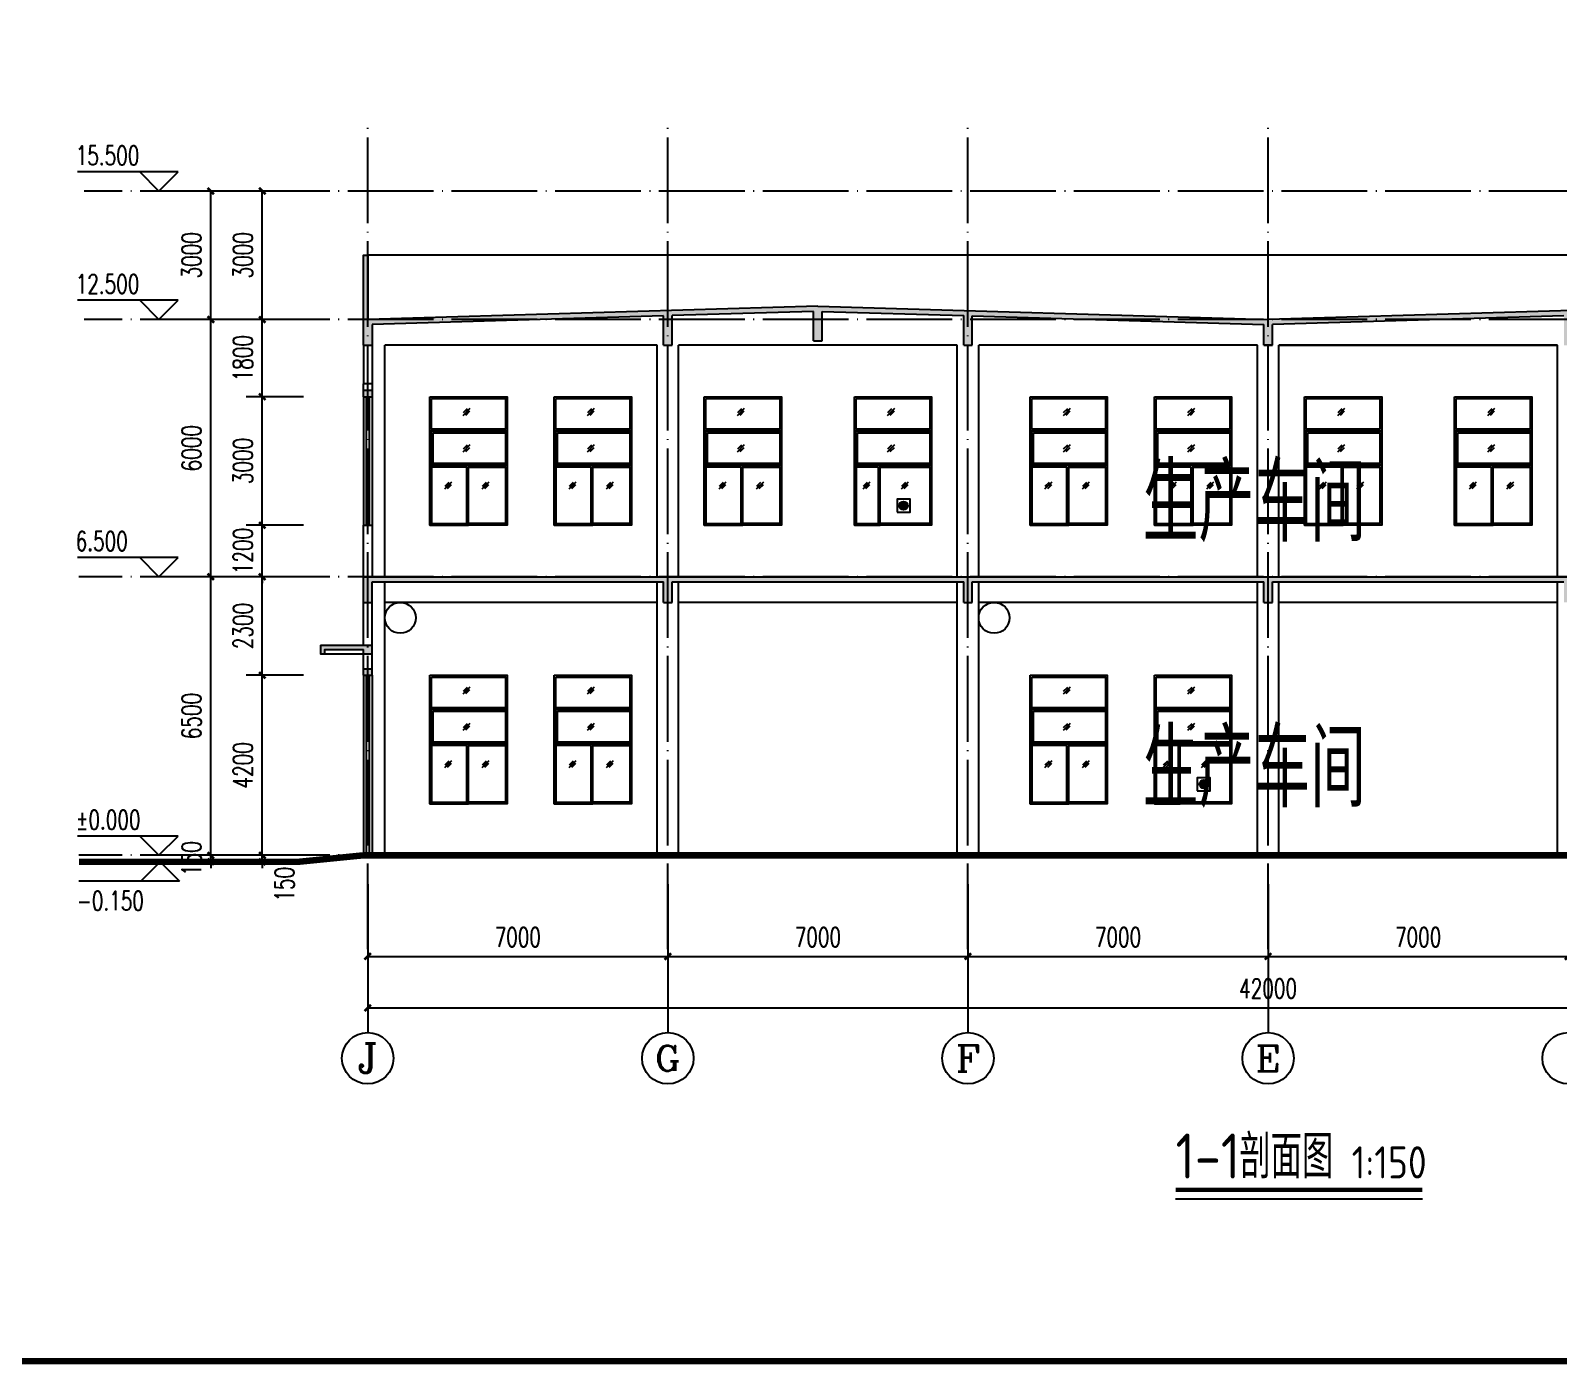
# Model space of a CAD drawing. Extents: x -4747 to 1060961, y -766984 to 396631.
# Drawn here: x 467982 to 503619, y -331389 to -300265 of the extents above; entities that cross this region are included whole.
import ezdxf
from ezdxf.enums import TextEntityAlignment as Align

# ---------------------------------------------------------------- set-up
doc = ezdxf.new("R2010")
doc.units = 0
doc.header["$LTSCALE"] = 1000
doc.header["$MEASUREMENT"] = 0
doc.linetypes.add('DOTE', pattern=[2.42, 2, -0.2, 0.02, -0.2])
doc.layers.get('0').update_dxf_attribs({"linetype": 'CONTINUOUS'})
doc.layers.get('DEFPOINTS').update_dxf_attribs({"linetype": 'CONTINUOUS'})
for name, color, linetype in [('AXIS', 3, 'CONTINUOUS'), ('AXIS_TEXT', 7, 'CONTINUOUS'), ('DIM_ELEV', 3, 'CONTINUOUS'), ('DIM_SYMB', 3, 'CONTINUOUS'), ('DOTE', 1, 'DOTE'), ('PUB_DIM', 3, 'CONTINUOUS'), ('PUB_TEXT', 7, 'CONTINUOUS'), ('PUB_TITLE', 4, 'CONTINUOUS'), ('WALL', 6, 'CONTINUOUS'), ('WINDOW', 4, 'CONTINUOUS'), ('剖面填充', 147, 'CONTINUOUS'), ('屋面', 4, 'CONTINUOUS'), ('投影', 8, 'CONTINUOUS'), ('栏杆', 56, 'CONTINUOUS')]:
    doc.layers.add(name, color=color, linetype=linetype)
doc.styles.add('_TCH_AXIS', font='COMPLEX', dxfattribs={"bigfont": 'GBCBIG'})
doc.styles.add('_TCH_DIM', font='SIMPLEX', dxfattribs={"bigfont": 'GBCBIG'})
doc.styles.add('DIM_FONT', font='SIMPLEX', dxfattribs={"width": 0.7, "bigfont": 'GBCBIG'})
doc.styles.get("Standard").update_dxf_attribs({"font": 'gbenor.shx', "bigfont": 'gbcbig.shx'})
doc.dimstyles.new('DIMN150', dxfattribs={"dimscale": 1.5, "dimtxt": 300, "dimasz": 100, "dimexe": 250, "dimexo": 300, "dimgap": 150, "dimtad": 1, "dimdec": 0, "dimzin": 0, "dimtxsty": 'DIM_FONT', "dimblk": 'ARCHTICK', "dimcen": 0.09, "dimclrt": 7, "dimazin": 3, "dimtfac": 1, "dimtdec": 0, "dimtix": 1, "dimtmove": 0, "dimatfit": 3, "dimtolj": 1, "dimtzin": 0})

# ---------------------------------------------------------------- blocks, each defined once
blk = doc.blocks.new('_ARCHTICK')
at = {"color": 0, "linetype": 'BYBLOCK', "const_width": 0.4}
blk.add_lwpolyline([(-0.5, -0.5), (0.5, 0.5)], dxfattribs=at)
blk = doc.blocks.new('*D705')
at = {"layer": 'AXIS', "color": 0}
for p, q in [((475846, -320501), (475846, -322244)), ((482846, -320501), (482846, -322244)), ((475846, -321869), (482846, -321869))]:
    blk.add_line(p, q, dxfattribs=at)
at = {"layer": 'DEFPOINTS', "color": 0}
for p in [(475846, -320051), (482846, -320051), (482846, -321869)]:
    blk.add_point(p, dxfattribs=at)
at = {"layer": 'AXIS', "color": 0, "xscale": 150, "yscale": 150, "zscale": 150, "rotation": 180}
blk.add_blockref('_ARCHTICK', (475846, -321869), dxfattribs=at)
at = {"layer": 'AXIS', "color": 0, "xscale": 150, "yscale": 150, "zscale": 150}
blk.add_blockref('_ARCHTICK', (482846, -321869), dxfattribs=at)
at = {"layer": 'AXIS', "color": 7, "insert": (479346, -321419), "char_height": 450, "attachment_point": 5, "style": 'DIM_FONT'}
blk.add_mtext('\\A1;7000', dxfattribs=at)
blk = doc.blocks.new('*D706')
at = {"layer": 'AXIS', "color": 0}
for p, q in [((482846, -320501), (482846, -322244)), ((489846, -320501), (489846, -322244)), ((482846, -321869), (489846, -321869))]:
    blk.add_line(p, q, dxfattribs=at)
at = {"layer": 'DEFPOINTS', "color": 0}
for p in [(482846, -320051), (489846, -320051), (489846, -321869)]:
    blk.add_point(p, dxfattribs=at)
at = {"layer": 'AXIS', "color": 0, "xscale": 150, "yscale": 150, "zscale": 150, "rotation": 180}
blk.add_blockref('_ARCHTICK', (482846, -321869), dxfattribs=at)
at = {"layer": 'AXIS', "color": 0, "xscale": 150, "yscale": 150, "zscale": 150}
blk.add_blockref('_ARCHTICK', (489846, -321869), dxfattribs=at)
at = {"layer": 'AXIS', "color": 7, "insert": (486346, -321419), "char_height": 450, "attachment_point": 5, "style": 'DIM_FONT'}
blk.add_mtext('\\A1;7000', dxfattribs=at)
blk = doc.blocks.new('*D707')
at = {"layer": 'AXIS', "color": 0}
for p, q in [((489846, -320501), (489846, -322244)), ((496846, -320501), (496846, -322244)), ((489846, -321869), (496846, -321869))]:
    blk.add_line(p, q, dxfattribs=at)
at = {"layer": 'DEFPOINTS', "color": 0}
for p in [(489846, -320051), (496846, -320051), (496846, -321869)]:
    blk.add_point(p, dxfattribs=at)
at = {"layer": 'AXIS', "color": 0, "xscale": 150, "yscale": 150, "zscale": 150, "rotation": 180}
blk.add_blockref('_ARCHTICK', (489846, -321869), dxfattribs=at)
at = {"layer": 'AXIS', "color": 0, "xscale": 150, "yscale": 150, "zscale": 150}
blk.add_blockref('_ARCHTICK', (496846, -321869), dxfattribs=at)
at = {"layer": 'AXIS', "color": 7, "insert": (493346, -321419), "char_height": 450, "attachment_point": 5, "style": 'DIM_FONT'}
blk.add_mtext('\\A1;7000', dxfattribs=at)
blk = doc.blocks.new('*D708')
at = {"layer": 'AXIS', "color": 0}
for p, q in [((496846, -320501), (496846, -322244)), ((503846, -320501), (503846, -322244)), ((496846, -321869), (503846, -321869))]:
    blk.add_line(p, q, dxfattribs=at)
at = {"layer": 'DEFPOINTS', "color": 0}
for p in [(496846, -320051), (503846, -320051), (503846, -321869)]:
    blk.add_point(p, dxfattribs=at)
at = {"layer": 'AXIS', "color": 0, "xscale": 150, "yscale": 150, "zscale": 150, "rotation": 180}
blk.add_blockref('_ARCHTICK', (496846, -321869), dxfattribs=at)
at = {"layer": 'AXIS', "color": 0, "xscale": 150, "yscale": 150, "zscale": 150}
blk.add_blockref('_ARCHTICK', (503846, -321869), dxfattribs=at)
at = {"layer": 'AXIS', "color": 7, "insert": (500346, -321419), "char_height": 450, "attachment_point": 5, "style": 'DIM_FONT'}
blk.add_mtext('\\A1;7000', dxfattribs=at)
blk = doc.blocks.new('*D711')
at = {"layer": 'AXIS', "color": 0}
for p, q in [((475846, -320501), (475846, -323444)), ((517846, -320501), (517846, -323444)), ((475846, -323069), (517846, -323069))]:
    blk.add_line(p, q, dxfattribs=at)
at = {"layer": 'DEFPOINTS', "color": 0}
for p in [(475846, -320051), (517846, -320051), (517846, -323069)]:
    blk.add_point(p, dxfattribs=at)
at = {"layer": 'AXIS', "color": 0, "xscale": 150, "yscale": 150, "zscale": 150, "rotation": 180}
blk.add_blockref('_ARCHTICK', (475846, -323069), dxfattribs=at)
at = {"layer": 'AXIS', "color": 0, "xscale": 150, "yscale": 150, "zscale": 150}
blk.add_blockref('_ARCHTICK', (517846, -323069), dxfattribs=at)
at = {"layer": 'AXIS', "color": 7, "insert": (496846, -322619), "char_height": 450, "attachment_point": 5, "style": 'DIM_FONT'}
blk.add_mtext('\\A1;42000', dxfattribs=at)
blk = doc.blocks.new('*D712')
at = {"layer": 'DEFPOINTS', "color": 0}
for p in [(473386, -319510), (474802, -319510), (474802, -319660)]:
    blk.add_point(p, dxfattribs=at)
at = {"layer": 'PUB_DIM', "color": 0}
for p, q in [((474352, -319510), (473011, -319510)), ((473386, -319510), (473386, -319360)), ((473386, -319660), (473386, -319510)), ((474352, -319660), (473011, -319660)), ((473386, -319660), (473386, -319810))]:
    blk.add_line(p, q, dxfattribs=at)
at = {"layer": 'PUB_DIM', "color": 0, "xscale": 150, "yscale": 150, "zscale": 150}
for p, rotation in [((473386, -319510), 270), ((473386, -319660), 90)]:
    blk.add_blockref('_ARCHTICK', p, dxfattribs=dict(at, rotation=rotation))
at = {"layer": 'PUB_DIM', "color": 7, "insert": (473904, -320185), "char_height": 450, "attachment_point": 5, "rotation": 90, "style": 'DIM_FONT'}
blk.add_mtext('\\A1;150', dxfattribs=at)
blk = doc.blocks.new('*D713')
at = {"layer": 'DEFPOINTS', "color": 0}
for p in [(473386, -315310), (474802, -315310), (474802, -319510)]:
    blk.add_point(p, dxfattribs=at)
at = {"layer": 'PUB_DIM', "color": 0}
for p, q in [((474352, -315310), (473011, -315310)), ((473386, -319510), (473386, -315310)), ((474352, -319510), (473011, -319510))]:
    blk.add_line(p, q, dxfattribs=at)
at = {"layer": 'PUB_DIM', "color": 0, "xscale": 150, "yscale": 150, "zscale": 150}
for p, rotation in [((473386, -315310), 90), ((473386, -319510), 270)]:
    blk.add_blockref('_ARCHTICK', p, dxfattribs=dict(at, rotation=rotation))
at = {"layer": 'PUB_DIM', "color": 7, "insert": (472936, -317410), "char_height": 450, "attachment_point": 5, "rotation": 90, "style": 'DIM_FONT'}
blk.add_mtext('\\A1;4200', dxfattribs=at)
blk = doc.blocks.new('*D714')
at = {"layer": 'DEFPOINTS', "color": 0}
for p in [(473386, -313010), (474802, -313010), (474802, -315310)]:
    blk.add_point(p, dxfattribs=at)
at = {"layer": 'PUB_DIM', "color": 0}
for p, q in [((474352, -313010), (473011, -313010)), ((473386, -315310), (473386, -313010)), ((474352, -315310), (473011, -315310))]:
    blk.add_line(p, q, dxfattribs=at)
at = {"layer": 'PUB_DIM', "color": 0, "xscale": 150, "yscale": 150, "zscale": 150}
for p, rotation in [((473386, -313010), 90), ((473386, -315310), 270)]:
    blk.add_blockref('_ARCHTICK', p, dxfattribs=dict(at, rotation=rotation))
at = {"layer": 'PUB_DIM', "color": 7, "insert": (472936, -314160), "char_height": 450, "attachment_point": 5, "rotation": 90, "style": 'DIM_FONT'}
blk.add_mtext('\\A1;2300', dxfattribs=at)
blk = doc.blocks.new('*D715')
at = {"layer": 'DEFPOINTS', "color": 0}
for p in [(473386, -311810), (474802, -311810), (474802, -313010)]:
    blk.add_point(p, dxfattribs=at)
at = {"layer": 'PUB_DIM', "color": 0}
for p, q in [((474352, -311810), (473011, -311810)), ((473386, -311810), (473386, -311660)), ((473386, -313010), (473386, -311810)), ((474352, -313010), (473011, -313010)), ((473386, -313010), (473386, -313160))]:
    blk.add_line(p, q, dxfattribs=at)
at = {"layer": 'PUB_DIM', "color": 0, "xscale": 150, "yscale": 150, "zscale": 150}
for p, rotation in [((473386, -311810), 270), ((473386, -313010), 90)]:
    blk.add_blockref('_ARCHTICK', p, dxfattribs=dict(at, rotation=rotation))
at = {"layer": 'PUB_DIM', "color": 7, "insert": (472936, -312410), "char_height": 450, "attachment_point": 5, "rotation": 90, "style": 'DIM_FONT'}
blk.add_mtext('\\A1;1200', dxfattribs=at)
blk = doc.blocks.new('*D716')
at = {"layer": 'DEFPOINTS', "color": 0}
for p in [(473386, -308810), (474802, -308810), (474802, -311810)]:
    blk.add_point(p, dxfattribs=at)
at = {"layer": 'PUB_DIM', "color": 0}
for p, q in [((474352, -308810), (473011, -308810)), ((473386, -311810), (473386, -308810)), ((474352, -311810), (473011, -311810))]:
    blk.add_line(p, q, dxfattribs=at)
at = {"layer": 'PUB_DIM', "color": 0, "xscale": 150, "yscale": 150, "zscale": 150}
for p, rotation in [((473386, -308810), 90), ((473386, -311810), 270)]:
    blk.add_blockref('_ARCHTICK', p, dxfattribs=dict(at, rotation=rotation))
at = {"layer": 'PUB_DIM', "color": 7, "insert": (472936, -310310), "char_height": 450, "attachment_point": 5, "rotation": 90, "style": 'DIM_FONT'}
blk.add_mtext('\\A1;3000', dxfattribs=at)
blk = doc.blocks.new('*D717')
at = {"layer": 'DEFPOINTS', "color": 0}
for p in [(473386, -307010), (474802, -307010), (474802, -308810)]:
    blk.add_point(p, dxfattribs=at)
at = {"layer": 'PUB_DIM', "color": 0}
for p, q in [((474352, -307010), (473011, -307010)), ((473386, -308810), (473386, -307010)), ((474352, -308810), (473011, -308810))]:
    blk.add_line(p, q, dxfattribs=at)
at = {"layer": 'PUB_DIM', "color": 0, "xscale": 150, "yscale": 150, "zscale": 150}
for p, rotation in [((473386, -307010), 90), ((473386, -308810), 270)]:
    blk.add_blockref('_ARCHTICK', p, dxfattribs=dict(at, rotation=rotation))
at = {"layer": 'PUB_DIM', "color": 7, "insert": (472936, -307910), "char_height": 450, "attachment_point": 5, "rotation": 90, "style": 'DIM_FONT'}
blk.add_mtext('\\A1;1800', dxfattribs=at)
blk = doc.blocks.new('*D718')
at = {"layer": 'DEFPOINTS', "color": 0}
for p in [(473386, -304010), (474802, -304010), (474802, -307010)]:
    blk.add_point(p, dxfattribs=at)
at = {"layer": 'PUB_DIM', "color": 0}
for p, q in [((474352, -304010), (473011, -304010)), ((473386, -307010), (473386, -304010)), ((474352, -307010), (473011, -307010))]:
    blk.add_line(p, q, dxfattribs=at)
at = {"layer": 'PUB_DIM', "color": 0, "xscale": 150, "yscale": 150, "zscale": 150}
for p, rotation in [((473386, -304010), 90), ((473386, -307010), 270)]:
    blk.add_blockref('_ARCHTICK', p, dxfattribs=dict(at, rotation=rotation))
at = {"layer": 'PUB_DIM', "color": 7, "insert": (472936, -305510), "char_height": 450, "attachment_point": 5, "rotation": 90, "style": 'DIM_FONT'}
blk.add_mtext('\\A1;3000', dxfattribs=at)
blk = doc.blocks.new('*D719')
at = {"layer": 'DEFPOINTS', "color": 0}
for p in [(472186, -319510), (474802, -319510), (474802, -319660)]:
    blk.add_point(p, dxfattribs=at)
at = {"layer": 'PUB_DIM', "color": 0}
for p, q in [((474352, -319510), (471811, -319510)), ((472186, -319510), (472186, -319360)), ((472186, -319660), (472186, -319510)), ((474352, -319660), (471811, -319660)), ((472186, -319660), (472186, -319810))]:
    blk.add_line(p, q, dxfattribs=at)
at = {"layer": 'PUB_DIM', "color": 0, "xscale": 150, "yscale": 150, "zscale": 150}
for p, rotation in [((472186, -319510), 270), ((472186, -319660), 90)]:
    blk.add_blockref('_ARCHTICK', p, dxfattribs=dict(at, rotation=rotation))
at = {"layer": 'PUB_DIM', "color": 7, "insert": (471736, -319585), "char_height": 450, "attachment_point": 5, "rotation": 90, "style": 'DIM_FONT'}
blk.add_mtext('\\A1;150', dxfattribs=at)
blk = doc.blocks.new('*D720')
at = {"layer": 'DEFPOINTS', "color": 0}
for p in [(472186, -313010), (474802, -313010), (474802, -319510)]:
    blk.add_point(p, dxfattribs=at)
at = {"layer": 'PUB_DIM', "color": 0}
for p, q in [((474352, -313010), (471811, -313010)), ((472186, -319510), (472186, -313010)), ((474352, -319510), (471811, -319510))]:
    blk.add_line(p, q, dxfattribs=at)
at = {"layer": 'PUB_DIM', "color": 0, "xscale": 150, "yscale": 150, "zscale": 150}
for p, rotation in [((472186, -313010), 90), ((472186, -319510), 270)]:
    blk.add_blockref('_ARCHTICK', p, dxfattribs=dict(at, rotation=rotation))
at = {"layer": 'PUB_DIM', "color": 7, "insert": (471736, -316260), "char_height": 450, "attachment_point": 5, "rotation": 90, "style": 'DIM_FONT'}
blk.add_mtext('\\A1;6500', dxfattribs=at)
blk = doc.blocks.new('*D721')
at = {"layer": 'DEFPOINTS', "color": 0}
for p in [(472186, -307010), (474802, -307010), (474802, -313010)]:
    blk.add_point(p, dxfattribs=at)
at = {"layer": 'PUB_DIM', "color": 0}
for p, q in [((474352, -307010), (471811, -307010)), ((472186, -313010), (472186, -307010)), ((474352, -313010), (471811, -313010))]:
    blk.add_line(p, q, dxfattribs=at)
at = {"layer": 'PUB_DIM', "color": 0, "xscale": 150, "yscale": 150, "zscale": 150}
for p, rotation in [((472186, -307010), 90), ((472186, -313010), 270)]:
    blk.add_blockref('_ARCHTICK', p, dxfattribs=dict(at, rotation=rotation))
at = {"layer": 'PUB_DIM', "color": 7, "insert": (471736, -310010), "char_height": 450, "attachment_point": 5, "rotation": 90, "style": 'DIM_FONT'}
blk.add_mtext('\\A1;6000', dxfattribs=at)
blk = doc.blocks.new('*D722')
at = {"layer": 'DEFPOINTS', "color": 0}
for p in [(472186, -304010), (474802, -304010), (474802, -307010)]:
    blk.add_point(p, dxfattribs=at)
at = {"layer": 'PUB_DIM', "color": 0}
for p, q in [((474352, -304010), (471811, -304010)), ((472186, -307010), (472186, -304010)), ((474352, -307010), (471811, -307010))]:
    blk.add_line(p, q, dxfattribs=at)
at = {"layer": 'PUB_DIM', "color": 0, "xscale": 150, "yscale": 150, "zscale": 150}
for p, rotation in [((472186, -304010), 90), ((472186, -307010), 270)]:
    blk.add_blockref('_ARCHTICK', p, dxfattribs=dict(at, rotation=rotation))
at = {"layer": 'PUB_DIM', "color": 7, "insert": (471736, -305510), "char_height": 450, "attachment_point": 5, "rotation": 90, "style": 'DIM_FONT'}
blk.add_mtext('\\A1;3000', dxfattribs=at)

msp = doc.modelspace()

# ---------------------------------------------------------------- hatches: boundary and pattern name
at = {"layer": '剖面填充'}
for points in [[(503746.1, -306922.6), (496946.1, -307126.6), (496946.1, -307609.5), (496746.1, -307609.5), (496746.1, -307126.6), (489946.1, -306922.6), (489946.1, -307609.5), (489746.1, -307609.5), (489746.1, -306916.6), (486446.1, -306817.6), (486446.1, -307504.5), (486246.1, -307504.5), (486246.1, -306817.6), (482946.1, -306916.6), (482946.1, -307609.5), (482746.1, -307609.5), (482746.1, -306922.6), (475946.1, -307126.6), (475946.1, -307609.5), (475746.1, -307609.5), (475746.1, -307009.5), (475746.1, -305509.5), (475846.1, -305509.5), (475846.1, -307009.5), (486346.1, -306694.5), (496846.1, -307009.5), (507346.1, -306694.5), (517846.1, -307009.5), (517846.1, -305509.5), (517946.1, -305509.5), (517946.1, -307009.5), (517946.1, -307609.5), (517746.1, -307609.5), (517746.1, -307126.6), (510946.1, -306922.6), (510946.1, -307609.5), (510746.1, -307609.5), (510746.1, -306916.6), (507446.1, -306817.6), (507446.1, -307504.5), (507246.1, -307504.5), (507246.1, -306817.6), (503946.1, -306916.6), (503946.1, -307609.5), (503746.1, -307609.5)], [(503746.1, -313609.5), (503946.1, -313609.5), (503946.1, -313129.5), (510746.1, -313129.5), (510746.1, -313609.5), (510946.1, -313609.5), (510946.1, -313129.5), (517746.1, -313129.5), (517746.1, -313609.5), (517946.1, -313609.5), (517946.1, -313009.5), (475746.1, -313009.5), (475746.1, -313609.5), (475946.1, -313609.5), (475946.1, -313129.5), (482746.1, -313129.5), (482746.1, -313609.5), (482946.1, -313609.5), (482946.1, -313129.5), (489746.1, -313129.5), (489746.1, -313609.5), (489946.1, -313609.5), (489946.1, -313129.5), (496746.1, -313129.5), (496746.1, -313609.5), (496946.1, -313609.5), (496946.1, -313129.5), (503746.1, -313129.5)]]:
    msp.add_hatch(color=256, dxfattribs=at).paths.add_polyline_path(points)
h = msp.add_hatch(color=256, dxfattribs=at)
h.paths.add_polyline_path([(475746.1, -314709.5), (474846.1, -314709.5), (474846.1, -314809.5), (474746.1, -314809.5), (474746.1, -314609.5), (475946.1, -314609.5), (475946.1, -314809.5), (475746.1, -314809.5)])
h.paths.add_polyline_path([(475746.1, -315159.5), (475946.1, -315159.5), (475946.1, -315309.5), (475746.1, -315309.5)])
h.paths.add_polyline_path([(475746.1, -308659.5), (475946.1, -308659.5), (475946.1, -308809.5), (475746.1, -308809.5)])
at = {"layer": '投影'}
h = msp.add_hatch(color=256, dxfattribs=at)
edge = h.paths.add_edge_path()
edge.add_arc((488345.3, -311351.7), 100, 0, 360)
h = msp.add_hatch(color=256, dxfattribs=at)
edge = h.paths.add_edge_path()
edge.add_arc((495345.3, -317851.7), 100, 0, 360)

# ---------------------------------------------------------------- linework, layer by layer
at = {"layer": 'AXIS'}
for p, q in [((475846.1, -320180.8), (475846.1, -323644.8)), ((482846.1, -320180.8), (482846.1, -323644.8)), ((489846.1, -320180.8), (489846.1, -323644.8)), ((496846.1, -320180.8), (496846.1, -323644.8))]:
    msp.add_line(p, q, dxfattribs=at)
for centre in [(475846.1, -324244.8), (482846.1, -324244.8), (489846.1, -324244.8), (496846.1, -324244.8), (503846.1, -324244.8)]:
    msp.add_circle(centre, 600, dxfattribs=at)
at = {"layer": 'DIM_ELEV'}
for p, q in [((471427.7, -303559.5), (469080.2, -303559.5)), ((470977.7, -304009.5), (470527.7, -303559.5)), ((470977.7, -304009.5), (471427.7, -303559.5)), ((471427.7, -306559.5), (469080.2, -306559.5)), ((470977.7, -307009.5), (470527.7, -306559.5)), ((470977.7, -307009.5), (471427.7, -306559.5)), ((471427.7, -312559.5), (469080.2, -312559.5)), ((470977.7, -313009.5), (470527.7, -312559.5)), ((470977.7, -313009.5), (471427.7, -312559.5)), ((471427.7, -319059.5), (469080.2, -319059.5)), ((470977.7, -319509.5), (470527.7, -319059.5)), ((470977.7, -319509.5), (471427.7, -319059.5)), ((471002.9, -319659.5), (470552.9, -320109.5)), ((471002.9, -319659.5), (471452.9, -320109.5)), ((471452.9, -320109.5), (469105.4, -320109.5))]:
    msp.add_line(p, q, dxfattribs=at)
at = {"layer": 'DIM_SYMB', "const_width": 105}
msp.add_lwpolyline([(494689.5, -327316), (500445.8, -327316)], dxfattribs=at)
at = {"layer": 'DIM_SYMB'}
msp.add_lwpolyline([(494689.5, -327526), (500445.8, -327526)], dxfattribs=at)
at = {"layer": 'DOTE'}
for p, q in [((475846.1, -321698.4), (475846.1, -302409.5)), ((482846.1, -321698.4), (482846.1, -302409.5)), ((489846.1, -321698.4), (489846.1, -302409.5)), ((496846.1, -321698.4), (496846.1, -302409.5))]:
    msp.add_line(p, q, dxfattribs=at)
for points in [[(525778.9, -304009.5), (469229.4, -304009.5)], [(525778.9, -307009.5), (469229.4, -307009.5)], [(525778.9, -313009.5), (469105.4, -313009.5)], [(525778.9, -319509.5), (469105.4, -319509.5)]]:
    msp.add_lwpolyline(points, dxfattribs=at)
at = {"layer": 'PUB_TITLE', "const_width": 150}
msp.add_lwpolyline([(425670.8, -331314.3), (598770.8, -331314.3), (598770.8, -208164.3), (425670.8, -208164.3)], close=True, dxfattribs=at)
at = {"layer": 'WALL'}
for points in [[(475746.1, -307009.5), (475746.1, -305509.5), (475846.1, -305509.5), (475846.1, -307009.5)], [(486346.1, -306694.5), (475846.1, -307009.5)], [(486246.1, -306817.6), (482946.1, -306916.6)], [(486246.1, -307504.5), (486246.1, -306817.6)], [(486346.1, -306694.5), (496846.1, -307009.5)], [(486446.1, -306817.6), (489746.1, -306916.6)], [(486446.1, -307504.5), (486446.1, -306817.6)], [(507346.1, -306694.5), (496846.1, -307009.5)], [(475746.1, -307609.5), (475746.1, -307009.5)], [(482746.1, -306922.6), (475946.1, -307126.6)], [(475946.1, -307126.6), (475946.1, -307609.5)], [(482746.1, -307609.5), (482746.1, -306922.6)], [(482946.1, -307609.5), (482946.1, -306916.6)], [(489746.1, -307609.5), (489746.1, -306916.6)], [(489946.1, -307609.5), (489946.1, -306922.6)], [(489946.1, -306922.6), (496746.1, -307126.6)], [(496746.1, -307609.5), (496746.1, -307126.6)], [(496746.1, -307609.5), (496746.1, -307126.6)], [(503746.1, -306922.6), (496946.1, -307126.6)], [(496946.1, -307609.5), (496946.1, -307126.6)], [(496946.1, -307609.5), (496946.1, -307126.6)], [(486246.1, -307504.5), (486446.1, -307504.5)], [(475746.1, -307609.5), (475946.1, -307609.5)], [(475746.1, -307609.5), (475746.1, -308509.5)], [(475946.1, -307609.5), (475946.1, -308509.5)], [(482746.1, -307609.5), (482946.1, -307609.5)], [(489746.1, -307609.5), (489946.1, -307609.5)], [(496746.1, -307609.5), (496946.1, -307609.5)], [(496946.1, -307609.5), (496746.1, -307609.5)], [(475746.1, -308809.5), (475746.1, -308509.5)], [(475946.1, -308509.5), (475746.1, -308509.5)], [(475946.1, -308509.5), (475946.1, -308809.5)], [(475746.1, -308659.5), (475946.1, -308659.5)], [(475746.1, -308809.5), (475946.1, -308809.5)], [(475746.1, -313009.5), (475746.1, -311809.5)], [(475746.1, -311809.5), (475946.1, -311809.5)], [(475746.1, -311809.5), (475946.1, -311809.5)], [(475946.1, -311809.5), (475946.1, -313009.5)], [(475746.1, -314609.5), (475746.1, -313009.5)], [(475746.1, -313009.5), (517946.1, -313009.5)], [(475946.1, -315309.5), (475946.1, -313129.5)], [(475946.1, -313129.5), (482746.1, -313129.5)], [(482746.1, -313609.5), (482746.1, -313129.5)], [(482946.1, -313129.5), (489746.1, -313129.5)], [(482946.1, -313609.5), (482946.1, -313129.5)], [(489746.1, -313609.5), (489746.1, -313129.5)], [(489946.1, -313129.5), (496746.1, -313129.5)], [(489946.1, -313609.5), (489946.1, -313129.5)], [(496746.1, -313609.5), (496746.1, -313129.5)], [(496946.1, -313129.5), (503746.1, -313129.5)], [(496946.1, -313609.5), (496946.1, -313129.5)], [(475746.1, -313609.5), (475946.1, -313609.5)], [(482746.1, -313609.5), (482946.1, -313609.5)], [(489746.1, -313609.5), (489946.1, -313609.5)], [(496746.1, -313609.5), (496946.1, -313609.5)], [(474746.1, -314609.5), (475946.1, -314609.5)], [(474746.1, -314609.5), (474746.1, -314809.5), (474846.1, -314809.5), (474846.1, -314709.5), (475746.1, -314709.5)], [(475746.1, -315309.5), (475746.1, -314709.5)], [(475746.1, -314809.5), (475946.1, -314809.5)], [(475746.1, -315159.5), (475946.1, -315159.5)], [(475746.1, -315309.5), (475946.1, -315309.5)]]:
    msp.add_lwpolyline(points, dxfattribs=at)
at = {"layer": 'WINDOW', "linetype": 'BYBLOCK'}
for points in [[(475746.1, -308809.5), (475746.1, -311809.5)], [(475812.8, -308809.5), (475812.8, -311809.5)], [(475879.4, -308809.5), (475879.4, -311809.5)], [(475946.1, -308809.5), (475946.1, -311809.5)], [(475746.1, -315309.5), (475746.1, -319509.5)], [(475812.8, -315309.5), (475812.8, -319509.5)], [(475879.4, -315309.5), (475879.4, -319509.5)], [(475946.1, -315309.5), (475946.1, -319509.5)]]:
    msp.add_lwpolyline(points, dxfattribs=at)
at = {"layer": '屋面', "const_width": 150}
msp.add_lwpolyline([(525806.3, -319659.5), (519446.1, -319659.5), (517946.1, -319509.5), (475746.1, -319509.5), (474246.1, -319659.5), (469109.1, -319659.5)], dxfattribs=at)
at = {"layer": '投影'}
for points in [[(514646.1, -305509.5), (475846.1, -305509.5)], [(482596.1, -307609.5), (476246.1, -307609.5)], [(476246.1, -313009.5), (476246.1, -307609.5)], [(482596.1, -313009.5), (482596.1, -307609.5)], [(489596.1, -307609.5), (483096.1, -307609.5)], [(483096.1, -313009.5), (483096.1, -307609.5)], [(489596.1, -313009.5), (489596.1, -307609.5)], [(496596.1, -307609.5), (490096.1, -307609.5)], [(490096.1, -313009.5), (490096.1, -307609.5)], [(496596.1, -313009.5), (496596.1, -307609.5)], [(503596.1, -307609.5), (497096.1, -307609.5)], [(497096.1, -313009.5), (497096.1, -307609.5)], [(497096.1, -307609.5), (503596.1, -307609.5)], [(503596.1, -313009.5), (503596.1, -307609.5)], [(478229.7, -309084.8), (478063, -309251.5)], [(478165.6, -309092.3), (478070.6, -309187.4)], [(478222.2, -309148.9), (478127.1, -309244)], [(481129.7, -309084.8), (480963, -309251.5)], [(481065.6, -309092.3), (480970.6, -309187.4)], [(481122.2, -309148.9), (481027.1, -309244)], [(484629.7, -309084.8), (484463, -309251.5)], [(484565.6, -309092.3), (484470.6, -309187.4)], [(484622.2, -309148.9), (484527.1, -309244)], [(488129.7, -309084.8), (487963, -309251.5)], [(488065.6, -309092.3), (487970.6, -309187.4)], [(488122.2, -309148.9), (488027.1, -309244)], [(492229.7, -309084.8), (492063, -309251.5)], [(492165.6, -309092.3), (492070.6, -309187.4)], [(492222.2, -309148.9), (492127.1, -309244)], [(495129.7, -309084.8), (494963, -309251.5)], [(495065.6, -309092.3), (494970.6, -309187.4)], [(495122.2, -309148.9), (495027.1, -309244)], [(498629.7, -309084.8), (498463, -309251.5)], [(498565.6, -309092.3), (498470.6, -309187.4)], [(498622.2, -309148.9), (498527.1, -309244)], [(502129.7, -309084.8), (501963, -309251.5)], [(502065.6, -309092.3), (501970.6, -309187.4)], [(502122.2, -309148.9), (502027.1, -309244)], [(477296.1, -309609.5), (479096.1, -309609.5)], [(480196.1, -309609.5), (481996.1, -309609.5)], [(483696.1, -309609.5), (485496.1, -309609.5)], [(487196.1, -309609.5), (488996.1, -309609.5)], [(491296.1, -309609.5), (493096.1, -309609.5)], [(494196.1, -309609.5), (495996.1, -309609.5)], [(497696.1, -309609.5), (499496.1, -309609.5)], [(501196.1, -309609.5), (502996.1, -309609.5)], [(478229.7, -309934.1), (478063, -310100.8)], [(478165.6, -309941.6), (478070.6, -310036.7)], [(478222.2, -309998.2), (478127.1, -310093.3)], [(481129.7, -309934.1), (480963, -310100.8)], [(481065.6, -309941.6), (480970.6, -310036.7)], [(481122.2, -309998.2), (481027.1, -310093.3)], [(484629.7, -309934.1), (484463, -310100.8)], [(484565.6, -309941.6), (484470.6, -310036.7)], [(484622.2, -309998.2), (484527.1, -310093.3)], [(488129.7, -309934.1), (487963, -310100.8)], [(488065.6, -309941.6), (487970.6, -310036.7)], [(488122.2, -309998.2), (488027.1, -310093.3)], [(492229.7, -309934.1), (492063, -310100.8)], [(492165.6, -309941.6), (492070.6, -310036.7)], [(492222.2, -309998.2), (492127.1, -310093.3)], [(495129.7, -309934.1), (494963, -310100.8)], [(495065.6, -309941.6), (494970.6, -310036.7)], [(495122.2, -309998.2), (495027.1, -310093.3)], [(498629.7, -309934.1), (498463, -310100.8)], [(498565.6, -309941.6), (498470.6, -310036.7)], [(498622.2, -309998.2), (498527.1, -310093.3)], [(502129.7, -309934.1), (501963, -310100.8)], [(502065.6, -309941.6), (501970.6, -310036.7)], [(502122.2, -309998.2), (502027.1, -310093.3)], [(477296.1, -310409.5), (479096.1, -310409.5)], [(478196.1, -310449.5), (479056.1, -310449.5), (479056.1, -311769.5), (478196.1, -311769.5)], [(480196.1, -310409.5), (481996.1, -310409.5)], [(481096.1, -310449.5), (481956.1, -310449.5), (481956.1, -311769.5), (481096.1, -311769.5)], [(483696.1, -310409.5), (485496.1, -310409.5)], [(484596.1, -310449.5), (485456.1, -310449.5), (485456.1, -311769.5), (484596.1, -311769.5)], [(487196.1, -310409.5), (488996.1, -310409.5)], [(487796.1, -310449.5), (488956.1, -310449.5), (488956.1, -311769.5), (487796.1, -311769.5)], [(491296.1, -310409.5), (493096.1, -310409.5)], [(492196.1, -310449.5), (493056.1, -310449.5), (493056.1, -311769.5), (492196.1, -311769.5)], [(494196.1, -310409.5), (495996.1, -310409.5)], [(495096.1, -310449.5), (495956.1, -310449.5), (495956.1, -311769.5), (495096.1, -311769.5)], [(497696.1, -310409.5), (499496.1, -310409.5)], [(498596.1, -310449.5), (499456.1, -310449.5), (499456.1, -311769.5), (498596.1, -311769.5)], [(501196.1, -310409.5), (502996.1, -310409.5)], [(502096.1, -310449.5), (502956.1, -310449.5), (502956.1, -311769.5), (502096.1, -311769.5)], [(477801.6, -310802.9), (477634.8, -310969.6)], [(477737.4, -310810.4), (477642.4, -310905.5)], [(477794, -310867), (477699, -310962)], [(478674.2, -310802.9), (478507.5, -310969.6)], [(478610.1, -310810.4), (478515.1, -310905.5)], [(478666.7, -310867), (478571.6, -310962)], [(480701.6, -310802.9), (480534.8, -310969.6)], [(480637.4, -310810.4), (480542.4, -310905.5)], [(480694, -310867), (480599, -310962)], [(481574.2, -310802.9), (481407.5, -310969.6)], [(481510.1, -310810.4), (481415.1, -310905.5)], [(481566.7, -310867), (481471.6, -310962)], [(484201.6, -310802.9), (484034.8, -310969.6)], [(484137.4, -310810.4), (484042.4, -310905.5)], [(484194, -310867), (484099, -310962)], [(485074.2, -310802.9), (484907.5, -310969.6)], [(485010.1, -310810.4), (484915.1, -310905.5)], [(485066.7, -310867), (484971.6, -310962)], [(487560.9, -310802.9), (487394.2, -310969.6)], [(487496.8, -310810.4), (487401.7, -310905.5)], [(487553.3, -310867), (487458.3, -310962)], [(488451.7, -310802.9), (488284.9, -310969.6)], [(488387.5, -310810.4), (488292.5, -310905.5)], [(488444.1, -310867), (488349.1, -310962)], [(491801.6, -310802.9), (491634.8, -310969.6)], [(491737.4, -310810.4), (491642.4, -310905.5)], [(491794, -310867), (491699, -310962)], [(492674.2, -310802.9), (492507.5, -310969.6)], [(492610.1, -310810.4), (492515.1, -310905.5)], [(492666.7, -310867), (492571.6, -310962)], [(494701.6, -310802.9), (494534.8, -310969.6)], [(494637.4, -310810.4), (494542.4, -310905.5)], [(494694, -310867), (494599, -310962)], [(495574.2, -310802.9), (495407.5, -310969.6)], [(495510.1, -310810.4), (495415.1, -310905.5)], [(495566.7, -310867), (495471.6, -310962)], [(498201.6, -310802.9), (498034.8, -310969.6)], [(498137.4, -310810.4), (498042.4, -310905.5)], [(498194, -310867), (498099, -310962)], [(499074.2, -310802.9), (498907.5, -310969.6)], [(499010.1, -310810.4), (498915.1, -310905.5)], [(499066.7, -310867), (498971.6, -310962)], [(501701.6, -310802.9), (501534.8, -310969.6)], [(501637.4, -310810.4), (501542.4, -310905.5)], [(501694, -310867), (501599, -310962)], [(502574.2, -310802.9), (502407.5, -310969.6)], [(502510.1, -310810.4), (502415.1, -310905.5)], [(502566.7, -310867), (502471.6, -310962)], [(476246.1, -319509.5), (476246.1, -313129.5)], [(482596.1, -319509.5), (482596.1, -313129.5)], [(483096.1, -319509.5), (483096.1, -313129.5)], [(489596.1, -319509.5), (489596.1, -313129.5)], [(490096.1, -319509.5), (490096.1, -313129.5)], [(496596.1, -319509.5), (496596.1, -313129.5)], [(497096.1, -319509.5), (497096.1, -313129.5)], [(503596.1, -319509.5), (503596.1, -313129.5)], [(482596.1, -313609.5), (476246.1, -313609.5)], [(489596.1, -313609.5), (483096.1, -313609.5)], [(496596.1, -313609.5), (490096.1, -313609.5)], [(503596.1, -313609.5), (497096.1, -313609.5)], [(474846.1, -314809.5), (475746.1, -314809.5)], [(478229.7, -315584.8), (478063, -315751.5)], [(478165.6, -315592.3), (478070.6, -315687.4)], [(478222.2, -315648.9), (478127.1, -315744)], [(481129.7, -315584.8), (480963, -315751.5)], [(481065.6, -315592.3), (480970.6, -315687.4)], [(481122.2, -315648.9), (481027.1, -315744)], [(492229.7, -315584.8), (492063, -315751.5)], [(492165.6, -315592.3), (492070.6, -315687.4)], [(492222.2, -315648.9), (492127.1, -315744)], [(495129.7, -315584.8), (494963, -315751.5)], [(495065.6, -315592.3), (494970.6, -315687.4)], [(495122.2, -315648.9), (495027.1, -315744)], [(477296.1, -316109.5), (479096.1, -316109.5)], [(478229.7, -316434.1), (478063, -316600.8)], [(478165.6, -316441.6), (478070.6, -316536.7)], [(480196.1, -316109.5), (481996.1, -316109.5)], [(481129.7, -316434.1), (480963, -316600.8)], [(481065.6, -316441.6), (480970.6, -316536.7)], [(491296.1, -316109.5), (493096.1, -316109.5)], [(492229.7, -316434.1), (492063, -316600.8)], [(492165.6, -316441.6), (492070.6, -316536.7)], [(494196.1, -316109.5), (495996.1, -316109.5)], [(495129.7, -316434.1), (494963, -316600.8)], [(495065.6, -316441.6), (494970.6, -316536.7)], [(478222.2, -316498.2), (478127.1, -316593.3)], [(481122.2, -316498.2), (481027.1, -316593.3)], [(492222.2, -316498.2), (492127.1, -316593.3)], [(495122.2, -316498.2), (495027.1, -316593.3)], [(477296.1, -316909.5), (479096.1, -316909.5)], [(478196.1, -316949.5), (479056.1, -316949.5), (479056.1, -318269.5), (478196.1, -318269.5)], [(480196.1, -316909.5), (481996.1, -316909.5)], [(481096.1, -316949.5), (481956.1, -316949.5), (481956.1, -318269.5), (481096.1, -318269.5)], [(491296.1, -316909.5), (493096.1, -316909.5)], [(492196.1, -316949.5), (493056.1, -316949.5), (493056.1, -318269.5), (492196.1, -318269.5)], [(494196.1, -316909.5), (495996.1, -316909.5)], [(494796.1, -316949.5), (495956.1, -316949.5), (495956.1, -318269.5), (494796.1, -318269.5)], [(477801.6, -317302.9), (477634.8, -317469.6)], [(477737.4, -317310.4), (477642.4, -317405.5)], [(477794, -317367), (477699, -317462)], [(478674.2, -317302.9), (478507.5, -317469.6)], [(478610.1, -317310.4), (478515.1, -317405.5)], [(478666.7, -317367), (478571.6, -317462)], [(480701.6, -317302.9), (480534.8, -317469.6)], [(480637.4, -317310.4), (480542.4, -317405.5)], [(480694, -317367), (480599, -317462)], [(481574.2, -317302.9), (481407.5, -317469.6)], [(481510.1, -317310.4), (481415.1, -317405.5)], [(481566.7, -317367), (481471.6, -317462)], [(491801.6, -317302.9), (491634.8, -317469.6)], [(491737.4, -317310.4), (491642.4, -317405.5)], [(491794, -317367), (491699, -317462)], [(492674.2, -317302.9), (492507.5, -317469.6)], [(492610.1, -317310.4), (492515.1, -317405.5)], [(492666.7, -317367), (492571.6, -317462)], [(494560.9, -317302.9), (494394.2, -317469.6)], [(494496.8, -317310.4), (494401.7, -317405.5)], [(494553.3, -317367), (494458.3, -317462)], [(495451.7, -317302.9), (495284.9, -317469.6)], [(495387.5, -317310.4), (495292.5, -317405.5)], [(495444.1, -317367), (495349.1, -317462)]]:
    msp.add_lwpolyline(points, dxfattribs=at)
for points in [[(477296.1, -308809.5), (479096.1, -308809.5), (479096.1, -311809.5), (477296.1, -311809.5)], [(477296.1, -308809.5), (479096.1, -308809.5), (479096.1, -309609.5), (477296.1, -309609.5)], [(477336.1, -308849.5), (479056.1, -308849.5), (479056.1, -309569.5), (477336.1, -309569.5)], [(480196.1, -308809.5), (481996.1, -308809.5), (481996.1, -311809.5), (480196.1, -311809.5)], [(480196.1, -308809.5), (481996.1, -308809.5), (481996.1, -309609.5), (480196.1, -309609.5)], [(480236.1, -308849.5), (481956.1, -308849.5), (481956.1, -309569.5), (480236.1, -309569.5)], [(483696.1, -308809.5), (485496.1, -308809.5), (485496.1, -311809.5), (483696.1, -311809.5)], [(483696.1, -308809.5), (485496.1, -308809.5), (485496.1, -309609.5), (483696.1, -309609.5)], [(483736.1, -308849.5), (485456.1, -308849.5), (485456.1, -309569.5), (483736.1, -309569.5)], [(487196.1, -308809.5), (488996.1, -308809.5), (488996.1, -311809.5), (487196.1, -311809.5)], [(487196.1, -308809.5), (488996.1, -308809.5), (488996.1, -309609.5), (487196.1, -309609.5)], [(487236.1, -308849.5), (488956.1, -308849.5), (488956.1, -309569.5), (487236.1, -309569.5)], [(491296.1, -308809.5), (493096.1, -308809.5), (493096.1, -311809.5), (491296.1, -311809.5)], [(491296.1, -308809.5), (493096.1, -308809.5), (493096.1, -309609.5), (491296.1, -309609.5)], [(491336.1, -308849.5), (493056.1, -308849.5), (493056.1, -309569.5), (491336.1, -309569.5)], [(494196.1, -308809.5), (495996.1, -308809.5), (495996.1, -311809.5), (494196.1, -311809.5)], [(494196.1, -308809.5), (495996.1, -308809.5), (495996.1, -309609.5), (494196.1, -309609.5)], [(494236.1, -308849.5), (495956.1, -308849.5), (495956.1, -309569.5), (494236.1, -309569.5)], [(497696.1, -308809.5), (499496.1, -308809.5), (499496.1, -311809.5), (497696.1, -311809.5)], [(497696.1, -308809.5), (499496.1, -308809.5), (499496.1, -309609.5), (497696.1, -309609.5)], [(497736.1, -308849.5), (499456.1, -308849.5), (499456.1, -309569.5), (497736.1, -309569.5)], [(501196.1, -308809.5), (502996.1, -308809.5), (502996.1, -311809.5), (501196.1, -311809.5)], [(501196.1, -308809.5), (502996.1, -308809.5), (502996.1, -309609.5), (501196.1, -309609.5)], [(501236.1, -308849.5), (502956.1, -308849.5), (502956.1, -309569.5), (501236.1, -309569.5)], [(477332.4, -309609.5), (479096.1, -309609.5), (479096.1, -310409.5), (477332.4, -310409.5)], [(477372.4, -309649.5), (479056.1, -309649.5), (479056.1, -310369.5), (477372.4, -310369.5)], [(480232.4, -309609.5), (481996.1, -309609.5), (481996.1, -310409.5), (480232.4, -310409.5)], [(480272.4, -309649.5), (481956.1, -309649.5), (481956.1, -310369.5), (480272.4, -310369.5)], [(483732.4, -309609.5), (485496.1, -309609.5), (485496.1, -310409.5), (483732.4, -310409.5)], [(483772.4, -309649.5), (485456.1, -309649.5), (485456.1, -310369.5), (483772.4, -310369.5)], [(487232.4, -309609.5), (488996.1, -309609.5), (488996.1, -310409.5), (487232.4, -310409.5)], [(487272.4, -309649.5), (488956.1, -309649.5), (488956.1, -310369.5), (487272.4, -310369.5)], [(491332.4, -309609.5), (493096.1, -309609.5), (493096.1, -310409.5), (491332.4, -310409.5)], [(491372.4, -309649.5), (493056.1, -309649.5), (493056.1, -310369.5), (491372.4, -310369.5)], [(494232.4, -309609.5), (495996.1, -309609.5), (495996.1, -310409.5), (494232.4, -310409.5)], [(494272.4, -309649.5), (495956.1, -309649.5), (495956.1, -310369.5), (494272.4, -310369.5)], [(497732.4, -309609.5), (499496.1, -309609.5), (499496.1, -310409.5), (497732.4, -310409.5)], [(497772.4, -309649.5), (499456.1, -309649.5), (499456.1, -310369.5), (497772.4, -310369.5)], [(501232.4, -309609.5), (502996.1, -309609.5), (502996.1, -310409.5), (501232.4, -310409.5)], [(501272.4, -309649.5), (502956.1, -309649.5), (502956.1, -310369.5), (501272.4, -310369.5)], [(478196.1, -310409.5), (477296.1, -310409.5), (477296.1, -311809.5), (478196.1, -311809.5)], [(478156.1, -310449.5), (477336.1, -310449.5), (477336.1, -311769.5), (478156.1, -311769.5)], [(478196.1, -310409.5), (479096.1, -310409.5), (479096.1, -311809.5), (478196.1, -311809.5)], [(481096.1, -310409.5), (480196.1, -310409.5), (480196.1, -311809.5), (481096.1, -311809.5)], [(481056.1, -310449.5), (480236.1, -310449.5), (480236.1, -311769.5), (481056.1, -311769.5)], [(481096.1, -310409.5), (481996.1, -310409.5), (481996.1, -311809.5), (481096.1, -311809.5)], [(484596.1, -310409.5), (483696.1, -310409.5), (483696.1, -311809.5), (484596.1, -311809.5)], [(484556.1, -310449.5), (483736.1, -310449.5), (483736.1, -311769.5), (484556.1, -311769.5)], [(484596.1, -310409.5), (485496.1, -310409.5), (485496.1, -311809.5), (484596.1, -311809.5)], [(487796.1, -310409.5), (487196.1, -310409.5), (487196.1, -311809.5), (487796.1, -311809.5)], [(487756.1, -310449.5), (487236.1, -310449.5), (487236.1, -311769.5), (487756.1, -311769.5)], [(487796.1, -310409.5), (488996.1, -310409.5), (488996.1, -311809.5), (487796.1, -311809.5)], [(492196.1, -310409.5), (491296.1, -310409.5), (491296.1, -311809.5), (492196.1, -311809.5)], [(492156.1, -310449.5), (491336.1, -310449.5), (491336.1, -311769.5), (492156.1, -311769.5)], [(492196.1, -310409.5), (493096.1, -310409.5), (493096.1, -311809.5), (492196.1, -311809.5)], [(495096.1, -310409.5), (494196.1, -310409.5), (494196.1, -311809.5), (495096.1, -311809.5)], [(495056.1, -310449.5), (494236.1, -310449.5), (494236.1, -311769.5), (495056.1, -311769.5)], [(495096.1, -310409.5), (495996.1, -310409.5), (495996.1, -311809.5), (495096.1, -311809.5)], [(498596.1, -310409.5), (497696.1, -310409.5), (497696.1, -311809.5), (498596.1, -311809.5)], [(498556.1, -310449.5), (497736.1, -310449.5), (497736.1, -311769.5), (498556.1, -311769.5)], [(498596.1, -310409.5), (499496.1, -310409.5), (499496.1, -311809.5), (498596.1, -311809.5)], [(502096.1, -310409.5), (501196.1, -310409.5), (501196.1, -311809.5), (502096.1, -311809.5)], [(502056.1, -310449.5), (501236.1, -310449.5), (501236.1, -311769.5), (502056.1, -311769.5)], [(502096.1, -310409.5), (502996.1, -310409.5), (502996.1, -311809.5), (502096.1, -311809.5)], [(477296.1, -315309.5), (479096.1, -315309.5), (479096.1, -318309.5), (477296.1, -318309.5)], [(477296.1, -315309.5), (479096.1, -315309.5), (479096.1, -316109.5), (477296.1, -316109.5)], [(477336.1, -315349.5), (479056.1, -315349.5), (479056.1, -316069.5), (477336.1, -316069.5)], [(480196.1, -315309.5), (481996.1, -315309.5), (481996.1, -318309.5), (480196.1, -318309.5)], [(480196.1, -315309.5), (481996.1, -315309.5), (481996.1, -316109.5), (480196.1, -316109.5)], [(480236.1, -315349.5), (481956.1, -315349.5), (481956.1, -316069.5), (480236.1, -316069.5)], [(491296.1, -315309.5), (493096.1, -315309.5), (493096.1, -318309.5), (491296.1, -318309.5)], [(491296.1, -315309.5), (493096.1, -315309.5), (493096.1, -316109.5), (491296.1, -316109.5)], [(491336.1, -315349.5), (493056.1, -315349.5), (493056.1, -316069.5), (491336.1, -316069.5)], [(494196.1, -315309.5), (495996.1, -315309.5), (495996.1, -318309.5), (494196.1, -318309.5)], [(494196.1, -315309.5), (495996.1, -315309.5), (495996.1, -316109.5), (494196.1, -316109.5)], [(494236.1, -315349.5), (495956.1, -315349.5), (495956.1, -316069.5), (494236.1, -316069.5)], [(477332.4, -316109.5), (479096.1, -316109.5), (479096.1, -316909.5), (477332.4, -316909.5)], [(477372.4, -316149.5), (479056.1, -316149.5), (479056.1, -316869.5), (477372.4, -316869.5)], [(480232.4, -316109.5), (481996.1, -316109.5), (481996.1, -316909.5), (480232.4, -316909.5)], [(480272.4, -316149.5), (481956.1, -316149.5), (481956.1, -316869.5), (480272.4, -316869.5)], [(491332.4, -316109.5), (493096.1, -316109.5), (493096.1, -316909.5), (491332.4, -316909.5)], [(491372.4, -316149.5), (493056.1, -316149.5), (493056.1, -316869.5), (491372.4, -316869.5)], [(494232.4, -316109.5), (495996.1, -316109.5), (495996.1, -316909.5), (494232.4, -316909.5)], [(494272.4, -316149.5), (495956.1, -316149.5), (495956.1, -316869.5), (494272.4, -316869.5)], [(478196.1, -316909.5), (477296.1, -316909.5), (477296.1, -318309.5), (478196.1, -318309.5)], [(478156.1, -316949.5), (477336.1, -316949.5), (477336.1, -318269.5), (478156.1, -318269.5)], [(478196.1, -316909.5), (479096.1, -316909.5), (479096.1, -318309.5), (478196.1, -318309.5)], [(481096.1, -316909.5), (480196.1, -316909.5), (480196.1, -318309.5), (481096.1, -318309.5)], [(481056.1, -316949.5), (480236.1, -316949.5), (480236.1, -318269.5), (481056.1, -318269.5)], [(481096.1, -316909.5), (481996.1, -316909.5), (481996.1, -318309.5), (481096.1, -318309.5)], [(492196.1, -316909.5), (491296.1, -316909.5), (491296.1, -318309.5), (492196.1, -318309.5)], [(492156.1, -316949.5), (491336.1, -316949.5), (491336.1, -318269.5), (492156.1, -318269.5)], [(492196.1, -316909.5), (493096.1, -316909.5), (493096.1, -318309.5), (492196.1, -318309.5)], [(494796.1, -316909.5), (494196.1, -316909.5), (494196.1, -318309.5), (494796.1, -318309.5)], [(494756.1, -316949.5), (494236.1, -316949.5), (494236.1, -318269.5), (494756.1, -318269.5)], [(494796.1, -316909.5), (495996.1, -316909.5), (495996.1, -318309.5), (494796.1, -318309.5)]]:
    msp.add_lwpolyline(points, close=True, dxfattribs=at)
for points in [[(477570.7, -311113, 0, 0, 0), (477757.7, -311113, 40, 0, 0), (477907.7, -311113, 0, 0, 0)], [(478760.7, -311113, 0, 0, 0), (478573.7, -311113, 40, 0, 0), (478423.7, -311113, 0, 0, 0)], [(480470.7, -311113, 0, 0, 0), (480657.7, -311113, 40, 0, 0), (480807.7, -311113, 0, 0, 0)], [(481660.7, -311113, 0, 0, 0), (481473.7, -311113, 40, 0, 0), (481323.7, -311113, 0, 0, 0)], [(483970.7, -311113, 0, 0, 0), (484157.7, -311113, 40, 0, 0), (484307.7, -311113, 0, 0, 0)], [(485160.7, -311113, 0, 0, 0), (484973.7, -311113, 40, 0, 0), (484823.7, -311113, 0, 0, 0)], [(487330, -311113, 0, 0, 0), (487517, -311113, 40, 0, 0), (487667, -311113, 0, 0, 0)], [(488538.1, -311113, 0, 0, 0), (488351.1, -311113, 40, 0, 0), (488201.1, -311113, 0, 0, 0)], [(491570.7, -311113, 0, 0, 0), (491757.7, -311113, 40, 0, 0), (491907.7, -311113, 0, 0, 0)], [(492760.7, -311113, 0, 0, 0), (492573.7, -311113, 40, 0, 0), (492423.7, -311113, 0, 0, 0)], [(494470.7, -311113, 0, 0, 0), (494657.7, -311113, 40, 0, 0), (494807.7, -311113, 0, 0, 0)], [(495660.7, -311113, 0, 0, 0), (495473.7, -311113, 40, 0, 0), (495323.7, -311113, 0, 0, 0)], [(497970.7, -311113, 0, 0, 0), (498157.7, -311113, 40, 0, 0), (498307.7, -311113, 0, 0, 0)], [(499160.7, -311113, 0, 0, 0), (498973.7, -311113, 40, 0, 0), (498823.7, -311113, 0, 0, 0)], [(501470.7, -311113, 0, 0, 0), (501657.7, -311113, 40, 0, 0), (501807.7, -311113, 0, 0, 0)], [(502660.7, -311113, 0, 0, 0), (502473.7, -311113, 40, 0, 0), (502323.7, -311113, 0, 0, 0)], [(477570.7, -317613, 0, 0, 0), (477757.7, -317613, 40, 0, 0), (477907.7, -317613, 0, 0, 0)], [(478760.7, -317613, 0, 0, 0), (478573.7, -317613, 40, 0, 0), (478423.7, -317613, 0, 0, 0)], [(480470.7, -317613, 0, 0, 0), (480657.7, -317613, 40, 0, 0), (480807.7, -317613, 0, 0, 0)], [(481660.7, -317613, 0, 0, 0), (481473.7, -317613, 40, 0, 0), (481323.7, -317613, 0, 0, 0)], [(491570.7, -317613, 0, 0, 0), (491757.7, -317613, 40, 0, 0), (491907.7, -317613, 0, 0, 0)], [(492760.7, -317613, 0, 0, 0), (492573.7, -317613, 40, 0, 0), (492423.7, -317613, 0, 0, 0)], [(494330, -317613, 0, 0, 0), (494517, -317613, 40, 0, 0), (494667, -317613, 0, 0, 0)], [(495538.1, -317613, 0, 0, 0), (495351.1, -317613, 40, 0, 0), (495201.1, -317613, 0, 0, 0)]]:
    msp.add_lwpolyline(points, format="xyseb", dxfattribs=at)
at = {"layer": '投影', "elevation": 0}
for points in [[(488195.3, -311501.7), (488495.3, -311501.7), (488495.3, -311201.7), (488195.3, -311201.7)], [(495195.3, -318001.7), (495495.3, -318001.7), (495495.3, -317701.7), (495195.3, -317701.7)]]:
    msp.add_lwpolyline(points, close=True, dxfattribs=at)
at = {"layer": '投影'}
for centre in [(488345.3, -311351.7), (495345.3, -317851.7)]:
    msp.add_circle(centre, 100, dxfattribs=at)
at = {"layer": '栏杆'}
for centre in [(476605, -313969.5), (490456.1, -313969.5)]:
    msp.add_circle(centre, 360, dxfattribs=at)

# ---------------------------------------------------------------- texts
at = {"layer": 'AXIS_TEXT', "style": '_TCH_AXIS'}
for s, height, width, p, p2 in [('J', 685.8, 1.353234, (475603.6, -324587.7), (476088.7, -324587.7)), ('G', 586.9, 1.205035, (482545.6, -324538.3), (483146.6, -324538.3)), ('F', 612, 1.244406, (489558.4, -324550.8), (490133.8, -324550.8)), ('E', 597.8, 1.306368, (496551.1, -324543.8), (497141.1, -324543.8))]:
    msp.add_text(s, height=height, dxfattribs=dict(at, width=width)).set_placement(p, p2, align=Align.FIT)
at = {"layer": 'PUB_TEXT', "style": '_TCH_DIM', "width": 0.705882}
for s, p in [('15.500', (469035.2, -303402)), ('12.500', (469035.2, -306402)), ('6.500', (469035.2, -312402)), ('%%P0.000', (469035.2, -318902)), ('-0.150', (469060.4, -320792))]:
    msp.add_text(s, height=446.25, dxfattribs=at).set_placement(p)
at = {"layer": 'PUB_TEXT'}
for s, height, p in [('生产车间', 1808.51, (493920.7, -312189.4)), ('生产车间', 1808.51, (493920.7, -318387.4)), ('1-1', 1050, (494689.5, -327050.1)), ('剖面图', 1012.77, (496177, -327050.1)), ('1:150', 750, (498795.3, -327050.1))]:
    msp.add_text(s, height=height, dxfattribs=at).set_placement(p)

# ---------------------------------------------------------------- dimensions: what is measured, and where the dimension line sits
at = {"layer": 'AXIS'}
for p1, p2, distance, picture, middle in [((475846.1, -320051.3), (482846.1, -320051.3), -1818, '*D705', (479346.1, -321419.3)), ((475846.1, -320051.3), (517846.1, -320051.3), -3018, '*D711', (496846.1, -322619.3)), ((482846.1, -320051.3), (489846.1, -320051.3), -1818, '*D706', (486346.1, -321419.3)), ((489846.1, -320051.3), (496846.1, -320051.3), -1818, '*D707', (493346.1, -321419.3)), ((496846.1, -320051.3), (503846.1, -320051.3), -1818, '*D708', (500346.1, -321419.3))]:
    dim = msp.add_aligned_dim(p1=p1, p2=p2, distance=distance, dimstyle='DIMN150', dxfattribs=at)
    dim.commit()
    dim.dimension.update_dxf_attribs({"geometry": picture, "text_midpoint": middle})
at = {"layer": 'PUB_DIM'}
for p1, p2, distance, picture, middle in [((474802.5, -307009.5), (474802.5, -304009.5), 2616.4, '*D722', (471736.1, -305509.5)), ((474802.5, -307009.5), (474802.5, -304009.5), 1416.4, '*D718', (472936.1, -305509.5)), ((474802.5, -313009.5), (474802.5, -307009.5), 2616.4, '*D721', (471736.1, -310009.5)), ((474802.5, -308809.5), (474802.5, -307009.5), 1416.4, '*D717', (472936.1, -307909.5)), ((474802.5, -311809.5), (474802.5, -308809.5), 1416.4, '*D716', (472936.1, -310309.5)), ((474802.5, -313009.5), (474802.5, -311809.5), 1416.4, '*D715', (472936.1, -312409.5)), ((474802.5, -319509.5), (474802.5, -313009.5), 2616.4, '*D720', (471736.1, -316259.5)), ((474802.5, -315309.5), (474802.5, -313009.5), 1416.4, '*D714', (472936.1, -314159.5)), ((474802.5, -319509.5), (474802.5, -315309.5), 1416.4, '*D713', (472936.1, -317409.5)), ((474802.5, -319659.5), (474802.5, -319509.5), 2616.4, '*D719', (471736.1, -319584.5))]:
    dim = msp.add_aligned_dim(p1=p1, p2=p2, distance=distance, dimstyle='DIMN150', dxfattribs=at)
    dim.commit()
    dim.dimension.update_dxf_attribs({"geometry": picture, "text_midpoint": middle})
dim = msp.add_linear_dim(base=(473386.1, -319509.5), p1=(474802.5, -319659.5), p2=(474802.5, -319509.5), angle=90, dimstyle='DIMN150', dxfattribs=at)
dim.commit()
dim.dimension.update_dxf_attribs({"geometry": '*D712', "text_midpoint": (473903.6, -320184.5), "dimtype": 129})

doc.saveas('drawing.dxf')
